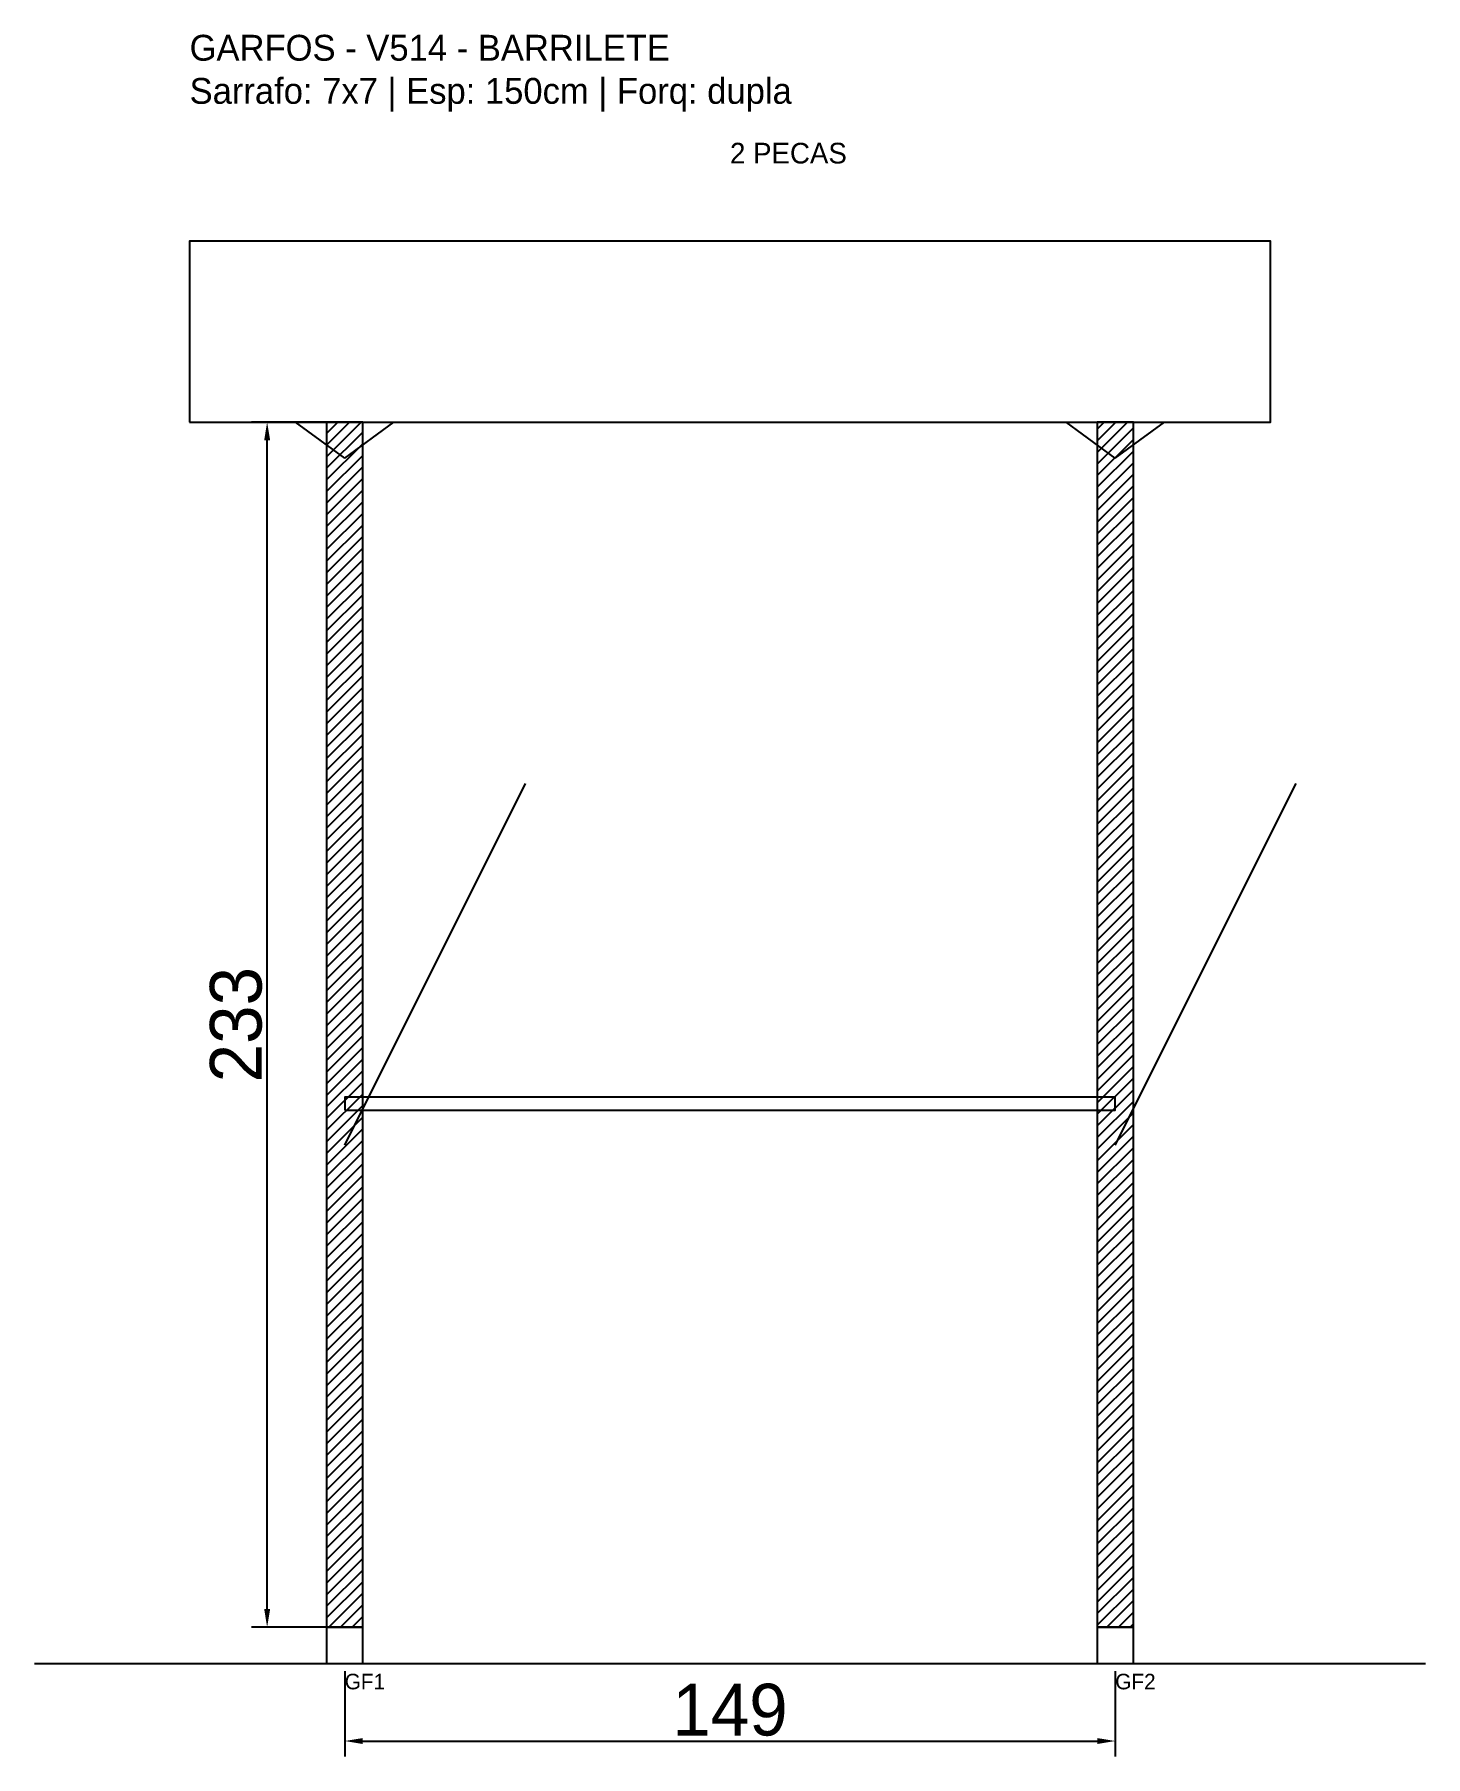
# Model space of a CAD drawing. Header units: metres. Extents: x -30 to 239, y -25 to 308.
import ezdxf

# ---------------------------------------------------------------- set-up
doc = ezdxf.new("R2010")
doc.units = ezdxf.units.M
for name, color, linetype in [('BARRA_ANCORAGEM', 1, 'Continuous'), ('COTA', 241, 'Continuous'), ('GARFOS OK', 3, 'Continuous'), ('NOME DA VIGA', 6, 'Continuous'), ('SARR_7x7', 40, 'Continuous'), ('TIRAS REESCORAMENTO', 252, 'Continuous'), ('VIGAS', 3, 'Continuous')]:
    doc.layers.add(name, color=color, linetype=linetype)
doc.dimstyles.new('EZ DXF', dxfattribs={"dimtxt": 10, "dimasz": 3.5, "dimexe": 3, "dimexo": 1.5, "dimgap": 1, "dimtad": 1, "dimdec": 1, "dimdsep": 46, "dimcen": 2.5, "dimazin": 3, "dimtfac": 1, "dimtmove": 0, "dimatfit": 3})

msp = doc.modelspace()

# ---------------------------------------------------------------- hatches: boundary and pattern name
at = {"layer": 'COTA'}
h = msp.add_hatch(dxfattribs=at)
h.set_pattern_fill('ANSI31', scale=0.5)
h.paths.add_polyline_path([(26.5, 0), (33.5, 0), (33.5, 233), (26.5, 233)])
h = msp.add_hatch(dxfattribs=at)
h.set_pattern_fill('ANSI31', scale=0.5)
h.paths.add_polyline_path([(175.5, 0), (182.5, 0), (182.5, 233), (175.5, 233)])

# ---------------------------------------------------------------- linework, layer by layer
at = {"layer": 'BARRA_ANCORAGEM'}
for p, q in [((30, 93.2), (64.95, 163.1)), ((179, 93.2), (213.95, 163.1))]:
    msp.add_line(p, q, dxfattribs=at)
at = {"layer": 'GARFOS OK'}
for p, q in [((30, 226), (20.5, 233)), ((20.5, 233), (39.5, 233)), ((30, 226), (39.5, 233)), ((179, 226), (169.5, 233)), ((169.5, 233), (188.5, 233)), ((179, 226), (188.5, 233))]:
    msp.add_line(p, q, dxfattribs=at)
at = {"layer": 'GARFOS OK', "linetype": 'CONTINUOUS'}
msp.add_line((-30, -7), (239, -7), dxfattribs=at)
at = {"layer": 'GARFOS OK'}
for points in [[(26.5, 0), (33.5, 0), (33.5, 233), (26.5, 233), (26.5, 0)], [(175.5, 0), (182.5, 0), (182.5, 233), (175.5, 233), (175.5, 0)]]:
    msp.add_lwpolyline(points, dxfattribs=at)
at = {"layer": 'SARR_7x7'}
for points in [[(26.5, -7), (33.5, -7), (33.5, 0), (26.5, 0), (26.5, -7)], [(175.5, -7), (182.5, -7), (182.5, 0), (175.5, 0), (175.5, -7)]]:
    msp.add_lwpolyline(points, dxfattribs=at)
at = {"layer": 'TIRAS REESCORAMENTO'}
msp.add_lwpolyline([(30, 100), (179, 100), (179, 102.5), (30, 102.5), (30, 100)], dxfattribs=at)
at = {"layer": 'VIGAS'}
msp.add_lwpolyline([(0, 233), (209, 233), (209, 268), (0, 268), (0, 233)], dxfattribs=at)

# ---------------------------------------------------------------- texts
at = {"layer": 'NOME DA VIGA'}
for s, height, p in [('2 PECAS', 4, (104.5, 283)), ('GF1', 3, (30, -12)), ('GF2', 3, (179, -12))]:
    msp.add_text(s, height=height, dxfattribs=at).set_placement(p)
at = {"layer": 'NOME DA VIGA', "insert": (0, 293), "char_height": 5, "attachment_point": 7}
msp.add_mtext('GARFOS - V514 - BARRILETE\\PSarrafo: 7x7 | Esp: 150cm | Forq: dupla', dxfattribs=at)

# ---------------------------------------------------------------- dimensions: what is measured, and where the dimension line sits
at = {"layer": 'COTA'}
msp.add_linear_dim(base=(15, 0), p1=(30, 0), p2=(30, 233), angle=90, dimstyle='EZ DXF', dxfattribs=at).render()
msp.add_linear_dim(base=(30, -22), p1=(30, -7), p2=(179, -7), dimstyle='EZ DXF', dxfattribs=at).render()

doc.saveas('drawing.dxf')
